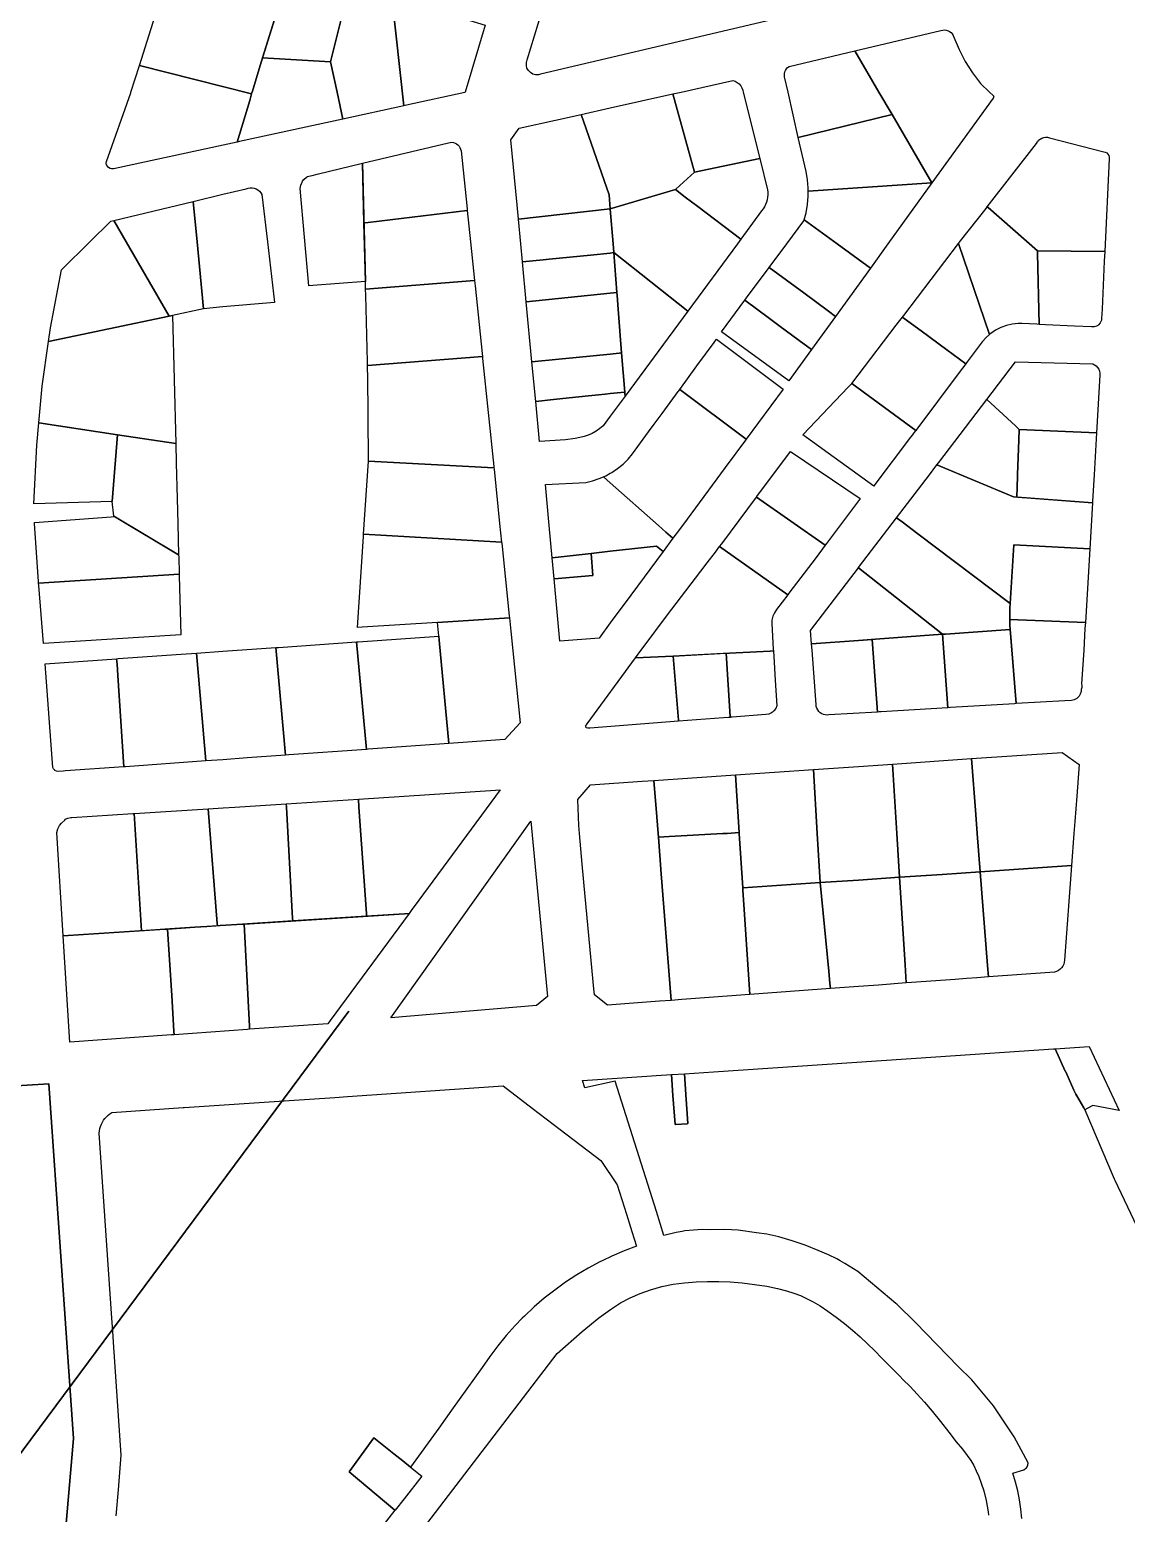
# Model space of a CAD drawing. Header units: metres. Extents: x 3 to 1027712, y 40 to 4430649.
# Drawn here: x 509309.5 to 509599.2, y 4408919.1 to 4409311.2 of the extents above; entities that cross this region are included whole.
import ezdxf

# ---------------------------------------------------------------- set-up
doc = ezdxf.new("R2010")
doc.units = ezdxf.units.M
doc.header["$MEASUREMENT"] = 0
doc.layers.add('A.ES.SDGC.CP.07003.cadastralparcel — CadastralParcel', color=1, linetype='Continuous')
doc.layers.add('Lineas_electricas_5_km', color=1, linetype='Continuous', lineweight=30)
doc.layers.add('Tuberias_distribucion_agua_ABAQUA', color=5, linetype='Continuous', lineweight=30)

msp = doc.modelspace()

# ---------------------------------------------------------------- linework, layer by layer
at = {"layer": 'A.ES.SDGC.CP.07003.cadastralparcel — CadastralParcel', "color": 7, "linetype": 'Continuous', "flags": 128}
for points in [[(509546.4, 4409323.49), (509444.5, 4409299.46), (509443.89, 4409299.32), (509443.89, 4409299.32), (509443.15, 4409299.3), (509442.42, 4409299.49), (509441.78, 4409299.87), (509441.26, 4409300.4), (509441.25, 4409300.41), (509440.89, 4409301.05), (509440.72, 4409301.78), (509440.74, 4409302.53), (509440.96, 4409303.24), (509460.29, 4409366.76)], [(509571.63, 4408917.82), (509571.38, 4408920.25), (509571.01, 4408922.67), (509570.53, 4408925.06), (509569.94, 4408927.42), (509569.24, 4408929.74), (509572.17, 4408930.67), (509572.62, 4408930.96), (509572.82, 4408931.16), (509572.99, 4408931.39), (509573.12, 4408931.65), (509573.21, 4408931.91), (509573.27, 4408932.45), (509569.56, 4408939.38), (509564.1, 4408947.51), (509558.4, 4408954.38), (509554.78, 4408957.94), (509543.51, 4408969.56), (509538.6, 4408974.39), (509538.37, 4408974.61), (509528.31, 4408983.02), (509524.87, 4408985.17), (509523.65, 4408985.86), (509522.72, 4408986.38), (509520.51, 4408987.46), (509517.8, 4408988.56), (509514.41, 4408989.98), (509510.95, 4408991.18), (509507.42, 4408992.18), (509504.29, 4408992.88), (509501.49, 4408993.31), (509496.66, 4408993.94), (509493.15, 4408994.11), (509489.44, 4408994.1), (509487.13, 4408994.12), (509484.84, 4408994.01), (509482.55, 4408993.76), (509481.92, 4408993.65), (509480.28, 4408993.37), (509477.08, 4408992.58), (509475.07, 4408998.91), (509464.16, 4409033.32), (509456.21, 4409031.63), (509455.59, 4409033.5), (509472.59, 4409034.65), (509475.01, 4409034.81), (509479.07, 4409035.09), (509479.46, 4409029.59), (509480.01, 4409021.88), (509480.14, 4409021.89), (509483.23, 4409022.12), (509483.4, 4409022.13), (509482.85, 4409029.84), (509482.46, 4409035.32), (509490.16, 4409035.83), (509548.93, 4409039.81), (509580.01, 4409041.91), (509580.39, 4409041.94), (509583.1, 4409036.01), (509583.2, 4409035.78), (509585.39, 4409031), (509585.87, 4409029.94), (509586.12, 4409029.52), (509588, 4409026.29), (509588.3, 4409025.77), (509595.98, 4409007.53), (509596.15, 4409007.17), (509596.15, 4409007.16), (509613.53, 4408970.67)], [(509332.34, 4408918.46), (509333.02, 4408925.31), (509333.69, 4408934.5), (509331.66, 4408964.35), (509331.46, 4408967.25), (509331.23, 4408970.68), (509327.91, 4409019.64), (509327.97, 4409020.25), (509328.08, 4409020.83), (509328.25, 4409021.41), (509328.46, 4409021.96), (509328.73, 4409022.5), (509329.04, 4409023.02), (509329.39, 4409023.5), (509329.79, 4409023.96), (509330.22, 4409024.38), (509330.69, 4409024.74), (509331.19, 4409025.08), (509350.07, 4409026.35), (509350.31, 4409026.37), (509378.11, 4409028.25), (509390.1, 4409029.05), (509393.48, 4409029.29), (509434.56, 4409032.08), (509442.25, 4409026.22), (509449.62, 4409020.62), (509460.41, 4409012.42), (509464.68, 4409005.94), (509467.14, 4408998.23), (509468.63, 4408993.58), (509469.84, 4408989.79), (509466.56, 4408988.53), (509463.33, 4408987.14), (509460.72, 4408985.88), (509460.16, 4408985.61), (509457.06, 4408983.94), (509454.04, 4408982.14), (509451.09, 4408980.21), (509449.62, 4408979.15), (509448.24, 4408978.16), (509445.47, 4408975.98), (509442.81, 4408973.68), (509440.24, 4408971.28), (509439.65, 4408970.68), (509437.78, 4408968.76), (509435.43, 4408966.14), (509433.2, 4408963.42), (509431.08, 4408960.61), (509429.09, 4408957.71), (509420.96, 4408946.4), (509417.56, 4408941.67), (509410.15, 4408931.37), (509408.07, 4408933.03), (509405.76, 4408934.88), (509400.45, 4408939.13), (509400.45, 4408939.13), (509393.92, 4408930.08), (509406.01, 4408919.94), (509388.66, 4408897.82)], [(509410.09, 4408910.71), (509448.87, 4408961.41), (509455.46, 4408967.23), (509459.84, 4408970.81), (509462.96, 4408973.05), (509465.63, 4408974.73), (509468.18, 4408976.09), (509470.77, 4408977.23), (509473.56, 4408978.23), (509476.49, 4408979.06), (509479.51, 4408979.7), (509482.54, 4408980.1), (509485.57, 4408980.32), (509488.57, 4408980.41), (509491.55, 4408980.41), (509494.57, 4408980.31), (509497.71, 4408980.06), (509501, 4408979.66), (509504.22, 4408979.14), (509507.11, 4408978.56), (509509.46, 4408977.96), (509511.39, 4408977.34), (509513.11, 4408976.67), (509514.77, 4408975.93), (509516.49, 4408975.04), (509518.35, 4408973.94), (509520.4, 4408972.58), (509522.57, 4408971.01), (509524.75, 4408969.31), (509526.86, 4408967.56), (509528.9, 4408965.77), (509530.85, 4408963.93), (509532.74, 4408962.06), (509534.6, 4408960.16), (509536.45, 4408958.28), (509538.32, 4408956.41), (509539.38, 4408955.36), (509540.21, 4408954.54), (509542.09, 4408952.64), (509543.98, 4408950.67), (509545.91, 4408948.52), (509547.96, 4408946.1), (509550.16, 4408943.37), (509552.34, 4408940.59), (509554.31, 4408938.08), (509555.92, 4408936.07), (509557.17, 4408934.47), (509558.16, 4408933.09), (509558.93, 4408931.77), (509559.59, 4408930.4), (509560.23, 4408928.89), (509560.91, 4408927.15), (509561.59, 4408925.07), (509562.22, 4408922.53), (509562.73, 4408919.51), (509562.83, 4408918.62)]]:
    msp.add_lwpolyline(points, dxfattribs=at)
for points in [[(509388.98, 4409302.75), (509371.06, 4409303.83), (509374.18, 4409313.91), (509378.86, 4409329.08), (509379.16, 4409330.06), (509380.3, 4409329.61), (509381.65, 4409329.08), (509385.96, 4409327.38), (509403.33, 4409320.54), (509392.14, 4409315.39), (509388.98, 4409302.75)], [(509338.49, 4409301.72), (509344.73, 4409321.4), (509345.08, 4409322.5), (509374.34, 4409314.41), (509374.18, 4409313.91), (509370.79, 4409302.95), (509368.26, 4409294.75), (509368.23, 4409294.65), (509368.13, 4409294.24), (509338.49, 4409301.72)], [(509408.38, 4409291.11), (509392.28, 4409287.61), (509390.72, 4409294.75), (509388.98, 4409302.75), (509392.14, 4409315.39), (509403.33, 4409320.54), (509405.15, 4409319.99), (509408.38, 4409291.11)], [(509408.78, 4409318.88), (509429.82, 4409312.45), (509424.52, 4409294.75), (509424.48, 4409294.6), (509409.02, 4409291.25), (509408.38, 4409291.11), (509405.15, 4409319.99), (509408.78, 4409318.88)], [(509537.35, 4409288.77), (509533.87, 4409294.75), (509527.54, 4409305.61), (509550.25, 4409311.01), (509550.71, 4409311.12), (509551.19, 4409311.15), (509551.65, 4409311.09), (509552.11, 4409310.95), (509552.53, 4409310.74), (509552.91, 4409310.46), (509553.23, 4409310.11), (509553.49, 4409309.72), (509553.67, 4409309.28), (509555.03, 4409305.99), (509556.66, 4409302.83), (509558.56, 4409299.82), (509560.71, 4409296.98), (509563.08, 4409294.75), (509564.01, 4409293.87), (509564.1, 4409293.77), (509564.16, 4409293.64), (509564.18, 4409293.51), (509564.17, 4409293.37), (509564.13, 4409293.24), (509564.05, 4409293.13), (509547.86, 4409270.73), (509537.35, 4409288.77)], [(509370.79, 4409302.95), (509371.06, 4409303.83), (509388.98, 4409302.75), (509390.72, 4409294.75), (509392.28, 4409287.61), (509364.94, 4409281.67), (509364.29, 4409281.53), (509367.69, 4409292.53), (509368.23, 4409294.65), (509368.26, 4409294.75), (509370.79, 4409302.95)], [(509537.35, 4409288.77), (509512.57, 4409282.75), (509509.85, 4409294.75), (509508.95, 4409298.74), (509508.89, 4409299.18), (509508.92, 4409299.63), (509509.02, 4409300.07), (509509.2, 4409300.48), (509509.44, 4409300.86), (509509.75, 4409301.19), (509510.11, 4409301.46), (509527.54, 4409305.61), (509533.87, 4409294.75), (509537.35, 4409288.77)], [(509364.29, 4409281.53), (509360.64, 4409280.74), (509332.06, 4409274.54), (509331.63, 4409274.42), (509331.17, 4409274.43), (509330.74, 4409274.55), (509330.35, 4409274.79), (509330.04, 4409275.12), (509329.83, 4409275.52), (509329.74, 4409275.97), (509329.77, 4409276.42), (509336.21, 4409294.52), (509336.28, 4409294.75), (509338.49, 4409301.72), (509368.13, 4409294.24), (509367.69, 4409292.53), (509364.29, 4409281.53)], [(509479.41, 4409294.26), (509481.6, 4409294.75), (509495.26, 4409297.81), (509495.88, 4409297.6), (509496.44, 4409297.29), (509496.94, 4409296.88), (509497.36, 4409296.39), (509497.68, 4409295.83), (509497.9, 4409295.22), (509498.02, 4409294.75), (509502.37, 4409277.21), (509485.1, 4409273.55), (509479.41, 4409294.26)], [(509455.16, 4409288.84), (509462.9, 4409290.57), (509479.41, 4409294.26), (509485.1, 4409273.55), (509481.27, 4409270.04), (509480.12, 4409268.98), (509462.89, 4409263.89), (509462.6, 4409267.57), (509455.16, 4409288.84)], [(509448.46, 4409287.34), (509455.16, 4409288.84), (509462.6, 4409267.57), (509462.89, 4409263.89), (509438.62, 4409261.16), (509438.26, 4409264.98), (509436.63, 4409282.11), (509438.8, 4409285.17), (509448.46, 4409287.34)], [(509537.35, 4409288.77), (509547.86, 4409270.73), (509515.18, 4409268.57), (509515.18, 4409269.4), (509514.99, 4409271.59), (509514.61, 4409273.76), (509512.57, 4409282.75), (509537.35, 4409288.77)], [(509397.4, 4409275.91), (509420.12, 4409281.36), (509420.56, 4409281.45), (509421.01, 4409281.46), (509421.45, 4409281.4), (509421.88, 4409281.26), (509422.28, 4409281.05), (509422.64, 4409280.78), (509422.95, 4409280.45), (509423.19, 4409280.07), (509423.37, 4409279.66), (509423.48, 4409279.23), (509425.06, 4409263.92), (509425.1, 4409263.46), (509398.97, 4409260.28), (509397.79, 4409260.17), (509397.4, 4409275.91)], [(509593.52, 4409252.62), (509575.72, 4409252.8), (509562.7, 4409264.23), (509562.47, 4409264.42), (509575.47, 4409281.16), (509575.73, 4409281.6), (509575.89, 4409281.8), (509576.06, 4409281.99), (509576.46, 4409282.31), (509576.9, 4409282.55), (509577.16, 4409282.65), (509577.39, 4409282.72), (509577.89, 4409282.79), (509578.4, 4409282.78), (509578.67, 4409282.75), (509578.9, 4409282.68), (509593.25, 4409278.98), (509593.67, 4409278.86), (509594.04, 4409278.64), (509594.35, 4409278.33), (509594.56, 4409277.95), (509594.67, 4409277.53), (509594.66, 4409277.09), (509593.52, 4409252.62)], [(509384.03, 4409272.7), (509384.13, 4409272.72), (509385.49, 4409273.05), (509397.4, 4409275.91), (509398.19, 4409244.64), (509384.31, 4409243.59), (509384.3, 4409243.64), (509383.25, 4409243.57), (509381.01, 4409269.27), (509381.14, 4409270.14), (509381.46, 4409270.95), (509381.62, 4409271.21), (509381.96, 4409271.67), (509382.61, 4409272.25), (509382.9, 4409272.42), (509384.03, 4409272.7)], [(509502.37, 4409277.21), (509504.42, 4409268.94), (509504.48, 4409268.28), (509504.49, 4409267.62), (509504.43, 4409266.95), (509504.31, 4409266.3), (509504.13, 4409265.66), (509503.9, 4409265.04), (509503.61, 4409264.44), (509503.27, 4409263.87), (509502.87, 4409263.33), (509497.4, 4409255.91), (509485.99, 4409264.53), (509482.72, 4409267.01), (509480.12, 4409268.98), (509481.27, 4409270.04), (509485.1, 4409273.55), (509502.37, 4409277.21)], [(509352.74, 4409265.86), (509360.58, 4409267.73), (509366.72, 4409269.2), (509367.23, 4409269.37), (509367.77, 4409269.45), (509368.3, 4409269.44), (509368.83, 4409269.34), (509369.34, 4409269.16), (509369.81, 4409268.89), (509370.22, 4409268.55), (509370.57, 4409268.14), (509370.85, 4409267.68), (509372.33, 4409255.17), (509374.23, 4409239.14), (509360.58, 4409237.95), (509355.41, 4409237.5), (509353.75, 4409255.17), (509352.74, 4409265.86)], [(509480.12, 4409268.98), (509482.72, 4409267.01), (509485.99, 4409264.53), (509497.4, 4409255.91), (509496.47, 4409254.65), (509483.37, 4409236.87), (509463.81, 4409252.3), (509463.62, 4409254.65), (509462.9, 4409263.77), (509462.89, 4409263.89), (509480.12, 4409268.98)], [(509515.18, 4409268.57), (509547.86, 4409270.73), (509536.25, 4409254.65), (509531.62, 4409248.24), (509522.79, 4409254.65), (509514.1, 4409260.95), (509514.61, 4409262.84), (509514.99, 4409265), (509515.18, 4409267.2), (509515.18, 4409268.57)], [(509331.75, 4409260.84), (509352.74, 4409265.86), (509353.75, 4409255.17), (509355.41, 4409237.5), (509347.26, 4409235.71), (509346.37, 4409235.52), (509335.02, 4409255.17), (509331.75, 4409260.84)], [(509575.72, 4409252.8), (509575.73, 4409252.18), (509576.15, 4409233.34), (509575.59, 4409233.37), (509571.72, 4409233.55), (509570.63, 4409233.57), (509569.06, 4409233.42), (509567.52, 4409233.08), (509566.04, 4409232.54), (509565.71, 4409232.39), (509564.64, 4409231.83), (509563.4, 4409230.97), (509563.35, 4409230.93), (509563.07, 4409230.69), (509554.84, 4409254.68), (509555.42, 4409255.44), (509562.16, 4409264.01), (509562.47, 4409264.42), (509562.7, 4409264.23), (509575.72, 4409252.8)], [(509331.75, 4409260.84), (509335.02, 4409255.17), (509346.37, 4409235.52), (509314.51, 4409228.84), (509315.01, 4409232.43), (509317.88, 4409247.75), (509325.4, 4409255.17), (509330.96, 4409260.65), (509331.75, 4409260.84)], [(509398.24, 4409242.64), (509398.19, 4409244.64), (509397.79, 4409260.17), (509398.97, 4409260.28), (509425.1, 4409263.46), (509425.97, 4409255.17), (509427.02, 4409244.94), (509398.24, 4409242.64)], [(509438.62, 4409261.16), (509462.89, 4409263.89), (509462.9, 4409263.77), (509463.62, 4409254.65), (509463.81, 4409252.3), (509462.9, 4409252.21), (509457.66, 4409251.68), (509446.79, 4409250.58), (509445.19, 4409250.42), (509439.69, 4409249.87), (509439.24, 4409254.65), (509438.62, 4409261.16)], [(509504.88, 4409248.38), (509509.54, 4409254.65), (509514.04, 4409260.71), (509514.1, 4409260.95), (509522.79, 4409254.65), (509531.62, 4409248.24), (509522.38, 4409235.46), (509520.55, 4409236.81), (509513.99, 4409241.66), (509504.88, 4409248.38)], [(509563.07, 4409230.69), (509562.17, 4409229.89), (509561.14, 4409228.7), (509557.2, 4409223.46), (509556.81, 4409222.95), (509551.76, 4409226.66), (509545.02, 4409231.61), (509540.53, 4409234.91), (509540.05, 4409235.26), (509540.4, 4409235.73), (509554.84, 4409254.68), (509563.07, 4409230.69)], [(509575.72, 4409252.8), (509593.52, 4409252.62), (509593.4, 4409250.04), (509592.81, 4409237.41), (509592.69, 4409234.92), (509592.67, 4409234.43), (509592.33, 4409233.8), (509591.91, 4409233.27), (509591.67, 4409233.08), (509591.35, 4409232.88), (509590.71, 4409232.68), (509590.03, 4409232.67), (509585.52, 4409232.88), (509577.85, 4409233.26), (509576.15, 4409233.34), (509575.73, 4409252.18), (509575.72, 4409252.8)], [(509457.66, 4409251.68), (509462.9, 4409252.21), (509463.81, 4409252.3), (509464.64, 4409241.73), (509462.9, 4409241.56), (509440.69, 4409239.33), (509439.69, 4409249.87), (509445.19, 4409250.42), (509446.79, 4409250.58), (509457.66, 4409251.68)], [(509463.81, 4409252.3), (509483.37, 4409236.87), (509466.8, 4409214.38), (509466.73, 4409215.19), (509466.71, 4409215.47), (509465.9, 4409225.8), (509464.98, 4409237.4), (509464.7, 4409240.96), (509464.64, 4409241.73), (509463.81, 4409252.3)], [(509398.74, 4409222.46), (509398.74, 4409222.63), (509398.72, 4409223.49), (509398.28, 4409241.08), (509398.24, 4409242.64), (509427.02, 4409244.94), (509427.17, 4409243.55), (509429.02, 4409225.63), (509429.1, 4409224.9), (509398.74, 4409222.46)], [(509513.99, 4409241.66), (509520.55, 4409236.81), (509522.38, 4409235.46), (509516.04, 4409226.68), (509512.75, 4409229.13), (509507.45, 4409233.08), (509504.99, 4409234.91), (509498.48, 4409239.76), (509498.91, 4409240.34), (509504.88, 4409248.38), (509513.99, 4409241.66)], [(509464.64, 4409241.73), (509464.7, 4409240.96), (509464.98, 4409237.4), (509465.9, 4409225.8), (509465.23, 4409225.74), (509462.9, 4409225.51), (509453.9, 4409224.63), (509449.34, 4409224.18), (509442.19, 4409223.46), (509440.69, 4409239.33), (509462.9, 4409241.56), (509464.64, 4409241.73)], [(509504.99, 4409234.91), (509507.45, 4409233.08), (509512.75, 4409229.13), (509516.04, 4409226.68), (509510.06, 4409218.41), (509492.25, 4409231.37), (509498.48, 4409239.76), (509504.99, 4409234.91)], [(509347.26, 4409235.71), (509348.12, 4409201.85), (509332.74, 4409204.17), (509311.94, 4409207.3), (509312.84, 4409216.98), (509314.51, 4409228.84), (509346.37, 4409235.52), (509347.26, 4409235.71)], [(509556.81, 4409222.95), (509555.93, 4409221.77), (509555.08, 4409220.65), (509543.57, 4409205.34), (509526.71, 4409217.76), (509538.4, 4409233.1), (509539.03, 4409233.93), (509540.05, 4409235.26), (509540.53, 4409234.91), (509545.02, 4409231.61), (509551.76, 4409226.66), (509556.81, 4409222.95)], [(509498.8, 4409203.05), (509481.23, 4409216.16), (509485.78, 4409222.37), (509490.33, 4409228.6), (509490.95, 4409229.45), (509508.55, 4409216.22), (509498.8, 4409203.05)], [(509465.23, 4409225.74), (509465.9, 4409225.8), (509466.71, 4409215.47), (509462.9, 4409215.06), (509461.57, 4409214.92), (509458.03, 4409214.54), (509453.67, 4409214.08), (509447.9, 4409213.46), (509443.19, 4409212.96), (509442.19, 4409223.46), (509449.34, 4409224.18), (509453.9, 4409224.63), (509462.9, 4409225.51), (509465.23, 4409225.74)], [(509429.16, 4409224.31), (509432.1, 4409195.82), (509432.14, 4409195.46), (509399.01, 4409197.23), (509399.04, 4409197.58), (509398.83, 4409220.18), (509398.79, 4409221.18), (509398.76, 4409221.87), (509398.74, 4409222.46), (509429.1, 4409224.9), (509429.11, 4409224.73), (509429.16, 4409224.31)], [(509590.82, 4409222.69), (509591.26, 4409222.36), (509591.63, 4409221.97), (509591.93, 4409221.51), (509592.14, 4409221), (509592.25, 4409220.47), (509592.26, 4409219.92), (509591.36, 4409204.71), (509570.9, 4409205.6), (509569.9, 4409206.52), (509562.34, 4409213.48), (509569.91, 4409223.41), (509590.33, 4409222.92), (509590.82, 4409222.69)], [(509525.72, 4409216.72), (509526.71, 4409217.76), (509543.57, 4409205.34), (509543.01, 4409204.61), (509542.71, 4409204.2), (509542.19, 4409203.51), (509532.81, 4409191.04), (509532.48, 4409190.6), (509514.76, 4409203.48), (509513.8, 4409204.18), (509525.72, 4409216.72)], [(509466.71, 4409215.47), (509466.73, 4409215.19), (509466.8, 4409214.38), (509463.95, 4409210.52), (509462.9, 4409209.09), (509461.03, 4409206.55), (509460.13, 4409205.8), (509459.16, 4409205.13), (509458.14, 4409204.55), (509457.07, 4409204.07), (509455.96, 4409203.68), (509454.82, 4409203.41), (509453.65, 4409203.23), (509451.04, 4409202.88), (509444.2, 4409202.36), (509443.19, 4409212.96), (509447.9, 4409213.46), (509453.67, 4409214.08), (509458.03, 4409214.54), (509461.57, 4409214.92), (509462.9, 4409215.06), (509466.71, 4409215.47)], [(509498.61, 4409202.78), (509493.26, 4409195.54), (509481.94, 4409180.22), (509480.29, 4409177.99), (509479.42, 4409176.81), (509477.56, 4409178.47), (509475.59, 4409180.22), (509462.9, 4409191.46), (509461.08, 4409193.07), (509461.69, 4409193.34), (509462.9, 4409194), (509463.31, 4409194.23), (509464.84, 4409195.27), (509466.27, 4409196.44), (509467.59, 4409197.73), (509468.79, 4409199.14), (509473.03, 4409204.94), (509474.5, 4409206.94), (509475.56, 4409208.4), (509476.56, 4409209.76), (509480.85, 4409215.64), (509480.99, 4409215.83), (509481.23, 4409216.16), (509498.8, 4409203.05), (509498.61, 4409202.78)], [(509549.67, 4409196.86), (509562.34, 4409213.48), (509569.9, 4409206.52), (509570.9, 4409205.6), (509570.81, 4409202.84), (509570.49, 4409193.61), (509570.37, 4409189.97), (509570.3, 4409188.05), (509570.3, 4409187.99), (509570.36, 4409187.68), (509569.41, 4409187.75), (509549.18, 4409196.21), (509549.67, 4409196.86)], [(509332.74, 4409204.17), (509331.27, 4409186.52), (509310.65, 4409185.88), (509311.39, 4409201.46), (509311.94, 4409207.3), (509332.74, 4409204.17)], [(509570.3, 4409187.99), (509570.3, 4409188.05), (509570.37, 4409189.97), (509570.49, 4409193.61), (509570.81, 4409202.84), (509570.9, 4409205.6), (509591.36, 4409204.71), (509590.7, 4409193.61), (509590.29, 4409186.63), (509590.27, 4409186.23), (509570.36, 4409187.68), (509570.3, 4409187.99)], [(509331.75, 4409182.67), (509331.27, 4409186.52), (509332.74, 4409204.17), (509348.12, 4409201.85), (509348.25, 4409196.66), (509348.49, 4409187.36), (509348.66, 4409180.74), (509348.87, 4409172.45), (509331.75, 4409182.67)], [(509528.92, 4409187.31), (509528.75, 4409187.08), (509520, 4409175.45), (509519.63, 4409174.96), (509501.49, 4409187.65), (509501.82, 4409188.1), (509506.13, 4409193.88), (509510.53, 4409199.79), (509528.92, 4409187.31)], [(509432.14, 4409195.46), (509432.18, 4409195.1), (509433.67, 4409180.74), (509434.18, 4409175.79), (509397.74, 4409177.87), (509399.01, 4409197.23), (509432.14, 4409195.46)], [(509590.27, 4409186.23), (509589.54, 4409174.05), (509569.47, 4409175.08), (509568.49, 4409159.59), (509544.12, 4409178.03), (509540.03, 4409181.13), (509538.53, 4409182.26), (509547.19, 4409193.61), (509549.18, 4409196.21), (509569.41, 4409187.75), (509590.27, 4409186.23)], [(509461.08, 4409193.07), (509462.9, 4409191.46), (509475.59, 4409180.22), (509477.56, 4409178.47), (509479.42, 4409176.81), (509476.87, 4409173.36), (509475.1, 4409174.75), (509462.9, 4409173.39), (509457.84, 4409172.83), (509447.55, 4409171.68), (509446.78, 4409180.22), (509445.81, 4409191.02), (509456.45, 4409191.59), (509458.24, 4409192.01), (509460, 4409192.6), (509461.08, 4409193.07)], [(509517.24, 4409171.78), (509510.1, 4409162.3), (509509.8, 4409161.9), (509491.77, 4409174.61), (509492.33, 4409175.36), (509501.49, 4409187.65), (509519.63, 4409174.96), (509517.24, 4409171.78)], [(509331.94, 4409182.55), (509348.87, 4409172.45), (509348.89, 4409171.8), (509349, 4409167.6), (509349, 4409167.34), (509311.85, 4409164.94), (509311.81, 4409165.41), (509310.77, 4409180.74), (509310.75, 4409181), (509331.02, 4409182.48), (509331.94, 4409182.55)], [(509528.43, 4409169.01), (509528.5, 4409169.1), (509538.53, 4409182.26), (509540.03, 4409181.13), (509544.12, 4409178.03), (509568.49, 4409159.59), (509568.41, 4409158.39), (509568.47, 4409154.4), (509568.48, 4409153.89), (509568.57, 4409152.76), (509568.49, 4409152.75), (509551.49, 4409151.52), (509550.67, 4409151.46), (509528.43, 4409169.01)], [(509397.7, 4409177.25), (509397.74, 4409177.75), (509397.74, 4409177.87), (509434.18, 4409175.79), (509434.21, 4409175.51), (509436.19, 4409156.35), (509436.25, 4409155.79), (509417.25, 4409154.57), (509397.31, 4409153.29), (509397.31, 4409153.34), (509396.13, 4409153.26), (509397.7, 4409177.25)], [(509457.84, 4409172.83), (509462.9, 4409173.39), (509475.1, 4409174.75), (509476.87, 4409173.36), (509468.29, 4409161.76), (509462.9, 4409154.46), (509459.92, 4409150.43), (509449.53, 4409149.64), (509448.05, 4409166.07), (509458.31, 4409167.02), (509457.84, 4409172.83)], [(509506.84, 4409157.96), (509506.27, 4409157.15), (509505.97, 4409156.55), (509505.83, 4409156.2), (509505.59, 4409155.18), (509505.54, 4409154.34), (509505.96, 4409147.51), (509505.99, 4409147.06), (509505.12, 4409147.02), (509501.52, 4409146.83), (509494.35, 4409146.46), (509479.55, 4409145.7), (509469.53, 4409145.19), (509471.25, 4409147.51), (509471.83, 4409148.3), (509477.79, 4409156.26), (509486.85, 4409168.15), (509488.49, 4409170.31), (509490.65, 4409173.14), (509491.77, 4409174.61), (509509.8, 4409161.9), (509506.84, 4409157.96)], [(509568.46, 4409155.39), (509568.41, 4409158.39), (509568.49, 4409159.59), (509569.47, 4409175.08), (509589.54, 4409174.05), (509588.39, 4409154.58), (509568.46, 4409155.39)], [(509457.84, 4409172.83), (509458.31, 4409167.02), (509448.05, 4409166.07), (509447.55, 4409171.68), (509457.84, 4409172.83)], [(509313.19, 4409148.98), (509311.9, 4409164.35), (509311.85, 4409164.94), (509349, 4409167.34), (509349.02, 4409166.91), (509349.41, 4409151.31), (509313.19, 4409148.98)], [(509550.67, 4409151.46), (509532.97, 4409150.17), (509528.5, 4409149.85), (509516.09, 4409148.95), (509515.83, 4409152.48), (509528.43, 4409169.01), (509550.67, 4409151.46)], [(509417.25, 4409154.57), (509436.25, 4409155.79), (509436.61, 4409152.29), (509439.12, 4409128.07), (509435, 4409123.66), (509420.26, 4409122.6), (509417.69, 4409149.93), (509417.59, 4409150.96), (509417.58, 4409151.05), (509417.25, 4409154.57)], [(509568.46, 4409155.39), (509588.39, 4409154.58), (509588.29, 4409152.97), (509587.95, 4409147.24), (509587.42, 4409138.36), (509587.47, 4409137.87), (509587.44, 4409137.37), (509587.33, 4409136.89), (509587.26, 4409136.71), (509587.25, 4409136.35), (509587.05, 4409135.63), (509586.72, 4409135.08), (509586.65, 4409135), (509586.11, 4409134.49), (509585.45, 4409134.15), (509584.72, 4409133.99), (509583.01, 4409133.89), (509570.14, 4409133.12), (509568.48, 4409153.89), (509568.47, 4409154.4), (509568.46, 4409155.39)], [(509396.26, 4409149.47), (509417.59, 4409150.96), (509417.69, 4409149.93), (509420.26, 4409122.6), (509398.93, 4409121.07), (509398.46, 4409121.04), (509395.83, 4409149.44), (509396.26, 4409149.47)], [(509532.48, 4409150.14), (509532.97, 4409150.17), (509550.67, 4409151.46), (509552.05, 4409132.03), (509534.48, 4409130.97), (509533.95, 4409130.94), (509533.53, 4409130.91), (509532.09, 4409150.11), (509532.48, 4409150.14)], [(509551.49, 4409151.52), (509568.49, 4409152.75), (509568.57, 4409152.76), (509570.14, 4409133.12), (509569.71, 4409133.09), (509552.77, 4409132.07), (509552.05, 4409132.03), (509550.67, 4409151.46), (509551.49, 4409151.52)], [(509377.08, 4409119.5), (509367, 4409118.77), (509360.58, 4409118.31), (509356.01, 4409117.98), (509353.62, 4409146.48), (509360.58, 4409146.97), (509374.56, 4409147.95), (509377.08, 4409119.5)], [(509375.28, 4409148), (509395.83, 4409149.44), (509398.46, 4409121.04), (509377.96, 4409119.56), (509377.08, 4409119.5), (509374.56, 4409147.95), (509375.28, 4409148)], [(509494.35, 4409146.46), (509501.52, 4409146.83), (509505.12, 4409147.02), (509505.99, 4409147.06), (509506.08, 4409145.62), (509506.48, 4409139.3), (509506.9, 4409132.55), (509506.6, 4409131.82), (509506.14, 4409131.18), (509505.76, 4409130.85), (509505.52, 4409130.68), (509504.81, 4409130.36), (509504.03, 4409130.22), (509503.98, 4409130.22), (509495.08, 4409129.53), (509494.81, 4409129.51), (509494.77, 4409129.51), (509494.58, 4409129.5), (509494.57, 4409129.75), (509493.5, 4409146.42), (509493.95, 4409146.44), (509494.35, 4409146.46)], [(509533.53, 4409130.91), (509520.67, 4409130.14), (509520.17, 4409130.09), (509519.68, 4409130.12), (509519.2, 4409130.24), (509518.74, 4409130.44), (509518.33, 4409130.72), (509517.97, 4409131.06), (509517.68, 4409131.46), (509517.46, 4409131.91), (509517.32, 4409132.39), (509517.27, 4409132.88), (509516.21, 4409147.24), (509516.09, 4409148.95), (509528.5, 4409149.85), (509532.09, 4409150.11), (509533.53, 4409130.91)], [(509334.42, 4409116.43), (509318.95, 4409115.32), (509318.37, 4409115.28), (509317.16, 4409115.19), (509316.62, 4409115.26), (509316.19, 4409115.48), (509316.15, 4409115.51), (509315.8, 4409115.93), (509315.67, 4409116.23), (509313.63, 4409143.68), (509332.49, 4409145), (509332.59, 4409143.56), (509332.79, 4409140.54), (509334.42, 4409116.43)], [(509332.88, 4409145.03), (509349.54, 4409146.2), (509353.62, 4409146.48), (509356.01, 4409117.98), (509334.81, 4409116.46), (509334.42, 4409116.43), (509332.79, 4409140.54), (509332.59, 4409143.56), (509332.49, 4409145), (509332.88, 4409145.03)], [(509456.61, 4409127.56), (509456.78, 4409127.81), (509469.53, 4409145.19), (509479.55, 4409145.7), (509480.9, 4409128.72), (509480.92, 4409128.45), (509457.5, 4409126.65), (509456.94, 4409126.61), (509456.61, 4409126.75), (509456.47, 4409126.91), (509456.4, 4409127.04), (509456.39, 4409127.27), (509456.61, 4409127.56)], [(509494.58, 4409129.5), (509494.33, 4409129.48), (509494.15, 4409129.46), (509492.77, 4409129.36), (509480.92, 4409128.45), (509480.9, 4409128.72), (509479.55, 4409145.7), (509493.5, 4409146.42), (509494.57, 4409129.75), (509494.58, 4409129.5)], [(509558.33, 4409118.59), (509582.28, 4409120.24), (509586.73, 4409117.04), (509586.11, 4409108.67), (509585.61, 4409101.96), (509585.38, 4409098.83), (509584.75, 4409090.33), (509560.63, 4409088.69), (509559.85, 4409098.83), (509559.47, 4409103.83), (509558.33, 4409118.59)], [(509495.93, 4409114.28), (509516.6, 4409115.71), (509517.57, 4409098.83), (509518.32, 4409085.82), (509497.88, 4409084.44), (509496.94, 4409098.83), (509496.92, 4409099.09), (509495.93, 4409114.28)], [(509516.6, 4409115.71), (509528.48, 4409116.53), (509537.46, 4409117.15), (509538.6, 4409098.83), (509539.32, 4409087.25), (509528.48, 4409086.51), (509518.32, 4409085.82), (509517.57, 4409098.83), (509516.6, 4409115.71)], [(509537.46, 4409117.15), (509558.33, 4409118.59), (509559.47, 4409103.83), (509559.85, 4409098.83), (509560.63, 4409088.69), (509550.55, 4409088.01), (509539.32, 4409087.25), (509538.6, 4409098.83), (509537.46, 4409117.15)], [(509471.34, 4409112.59), (509474.41, 4409112.8), (509475.17, 4409103.17), (509475.51, 4409098.83), (509475.59, 4409097.8), (509476.34, 4409088.18), (509477.74, 4409070.35), (509478.97, 4409054.7), (509475.93, 4409054.48), (509462.15, 4409053.46), (509458.72, 4409056.15), (509458.57, 4409057.78), (509456.27, 4409082.19), (509455.49, 4409090.66), (509454.74, 4409098.83), (509454.55, 4409100.94), (509454.34, 4409107.8), (509457.67, 4409111.64), (509471.34, 4409112.59)], [(509474.41, 4409112.8), (509495.93, 4409114.28), (509496.92, 4409099.09), (509493.76, 4409098.83), (509492.62, 4409098.83), (509478.42, 4409097.97), (509475.59, 4409097.8), (509475.51, 4409098.83), (509475.17, 4409103.17), (509474.41, 4409112.8)], [(509398.48, 4409077.63), (509398.53, 4409076.95), (509379.02, 4409075.69), (509378.98, 4409076.35), (509377.35, 4409105.79), (509377.3, 4409106.67), (509396.35, 4409107.9), (509396.5, 4409105.79), (509398.48, 4409077.63)], [(509410.29, 4409078.42), (509409.74, 4409077.67), (509408.5, 4409077.59), (509398.53, 4409076.95), (509398.48, 4409077.63), (509396.5, 4409105.79), (509396.35, 4409107.9), (509432.56, 4409110.24), (509433.8, 4409110.32), (509412.33, 4409081.18), (509410.29, 4409078.42)], [(509336.74, 4409104.05), (509337.11, 4409104.08), (509339.04, 4409073.11), (509338.63, 4409073.09), (509318.37, 4409071.78), (509316.69, 4409099.08), (509316.96, 4409100.02), (509317.42, 4409100.9), (509317.92, 4409101.54), (509318.05, 4409101.66), (509318.81, 4409102.29), (509318.85, 4409102.59), (509319.59, 4409102.86), (509320.36, 4409102.99), (509320.63, 4409103.01), (509336.74, 4409104.05)], [(509339.04, 4409073.11), (509337.11, 4409104.08), (509356.68, 4409105.33), (509359.05, 4409075.05), (509359.1, 4409074.41), (509356.31, 4409074.23), (509353.12, 4409074.02), (509345.25, 4409073.51), (509339.04, 4409073.11)], [(509378.98, 4409076.35), (509379.02, 4409075.69), (509365.72, 4409074.83), (509359.83, 4409074.46), (509359.1, 4409074.41), (509359.05, 4409075.05), (509356.68, 4409105.33), (509360.64, 4409105.59), (509363.73, 4409105.79), (509377.3, 4409106.67), (509377.35, 4409105.79), (509378.98, 4409076.35)], [(509441.95, 4409102.05), (509446.35, 4409055.72), (509443.38, 4409053.36), (509404.93, 4409050.08), (509441.95, 4409102.05)], [(509496.92, 4409099.09), (509496.94, 4409098.83), (509497.88, 4409084.44), (509497.92, 4409083.83), (509498.25, 4409078.74), (509499.73, 4409056.24), (509481.83, 4409054.91), (509478.97, 4409054.7), (509477.74, 4409070.35), (509476.34, 4409088.18), (509475.59, 4409097.8), (509478.42, 4409097.97), (509492.62, 4409098.83), (509493.76, 4409098.83), (509496.92, 4409099.09)], [(509560.63, 4409088.69), (509562.55, 4409063.93), (509562.78, 4409060.91), (509559.69, 4409060.68), (509556.97, 4409060.48), (509554.03, 4409060.26), (509542.51, 4409059.41), (509541.06, 4409059.3), (509540.76, 4409064.12), (509539.32, 4409087.25), (509550.55, 4409088.01), (509560.63, 4409088.69)], [(509560.63, 4409088.69), (509584.75, 4409090.33), (509582.9, 4409065.35), (509582.84, 4409064.8), (509582.68, 4409064.28), (509582.44, 4409063.78), (509582.12, 4409063.33), (509581.73, 4409062.94), (509581.28, 4409062.61), (509580.79, 4409062.36), (509580.26, 4409062.2), (509562.78, 4409060.91), (509562.55, 4409063.93), (509560.63, 4409088.69)], [(509518.32, 4409085.82), (509520.61, 4409062.41), (509520.93, 4409059.12), (509521.06, 4409057.82), (509499.73, 4409056.24), (509498.25, 4409078.74), (509497.92, 4409083.83), (509497.88, 4409084.44), (509518.32, 4409085.82)], [(509518.32, 4409085.82), (509528.48, 4409086.51), (509539.32, 4409087.25), (509540.76, 4409064.12), (509541.06, 4409059.3), (509533.73, 4409058.76), (509528.48, 4409058.37), (509521.06, 4409057.82), (509520.93, 4409059.12), (509520.61, 4409062.41), (509518.32, 4409085.82)], [(509367.55, 4409047.92), (509366.22, 4409074.87), (509408.5, 4409077.59), (509409.74, 4409077.67), (509388.9, 4409049.37), (509388.27, 4409048.53), (509367.59, 4409047.06), (509367.55, 4409047.92)], [(509320.09, 4409043.68), (509318.37, 4409071.78), (509345.25, 4409073.51), (509345.96, 4409073.56), (509347.03, 4409055.99), (509347.6, 4409046.55), (509347.66, 4409045.64), (509346.95, 4409045.59), (509320.09, 4409043.68)], [(509365.72, 4409074.83), (509366.22, 4409074.87), (509367.55, 4409047.92), (509367.59, 4409047.06), (509367.1, 4409047.02), (509347.66, 4409045.64), (509347.6, 4409046.55), (509347.03, 4409055.99), (509345.96, 4409073.56), (509353.12, 4409074.02), (509356.31, 4409074.23), (509359.83, 4409074.46), (509365.72, 4409074.83)], [(509589.98, 4409026.72), (509588.3, 4409025.77), (509588, 4409026.29), (509586.12, 4409029.52), (509585.87, 4409029.94), (509585.39, 4409031), (509583.2, 4409035.78), (509583.1, 4409036.01), (509580.39, 4409041.94), (509589.39, 4409042.55), (509597.36, 4409025.59), (509590.4, 4409026.95), (509589.98, 4409026.72)], [(509479.46, 4409029.59), (509479.07, 4409035.09), (509482.46, 4409035.32), (509482.85, 4409029.84), (509483.4, 4409022.13), (509483.23, 4409022.12), (509480.14, 4409021.89), (509480.01, 4409021.88), (509479.46, 4409029.59)], [(509400.45, 4408939.13), (509405.76, 4408934.88), (509408.07, 4408933.03), (509410.15, 4408931.37), (509413.11, 4408928.99), (509408.41, 4408923), (509406.04, 4408919.98), (509406.01, 4408919.94), (509393.92, 4408930.08), (509400.45, 4408939.13)]]:
    msp.add_lwpolyline(points, close=True, dxfattribs=at)
at = {"layer": 'Lineas_electricas_5_km'}
msp.add_polyline3d([(509393.8, 4409051.87, 1.1), (509260.24, 4408871.93, 1.3), (509119.37, 4408681.6, 1.4), (508989.6, 4408507.26, 7.1), (508880.97, 4408328.83, 16.2), (508734.13, 4408164.68, 23.9), (508624.45, 4407955.55, 23.6), (508532.04, 4407777.95, 17.9), (508405.28, 4407534.95, 15.9), (508319.37, 4407370.48, 9.5), (508205.42, 4407152.62, 5.1), (508093.69, 4407090.96, 4.8), (507908.08, 4406989.78, 5), (507740.48, 4406827.88, 5.1), (507573.21, 4406665.8, 5.9)], dxfattribs=at)
at = {"layer": 'Tuberias_distribucion_agua_ABAQUA'}
msp.add_lwpolyline([(509036.49, 4409349.16), (509078.24, 4409228.19), (509089.51, 4409195.17), (509113, 4409100.87), (509120.46, 4409055.47), (509123.64, 4409021.34), (509280.17, 4409030.55), (509314.62, 4409032.61), (509321.13, 4408938.95), (509316.36, 4408883.86), (509290.33, 4408758.61), (509273.34, 4408675.42), (509262.71, 4408623.67), (509228.73, 4408638.11), (509215.72, 4408631.29), (509188.57, 4408503.97), (509170.63, 4408416.5)], dxfattribs=at)

doc.saveas('drawing.dxf')
